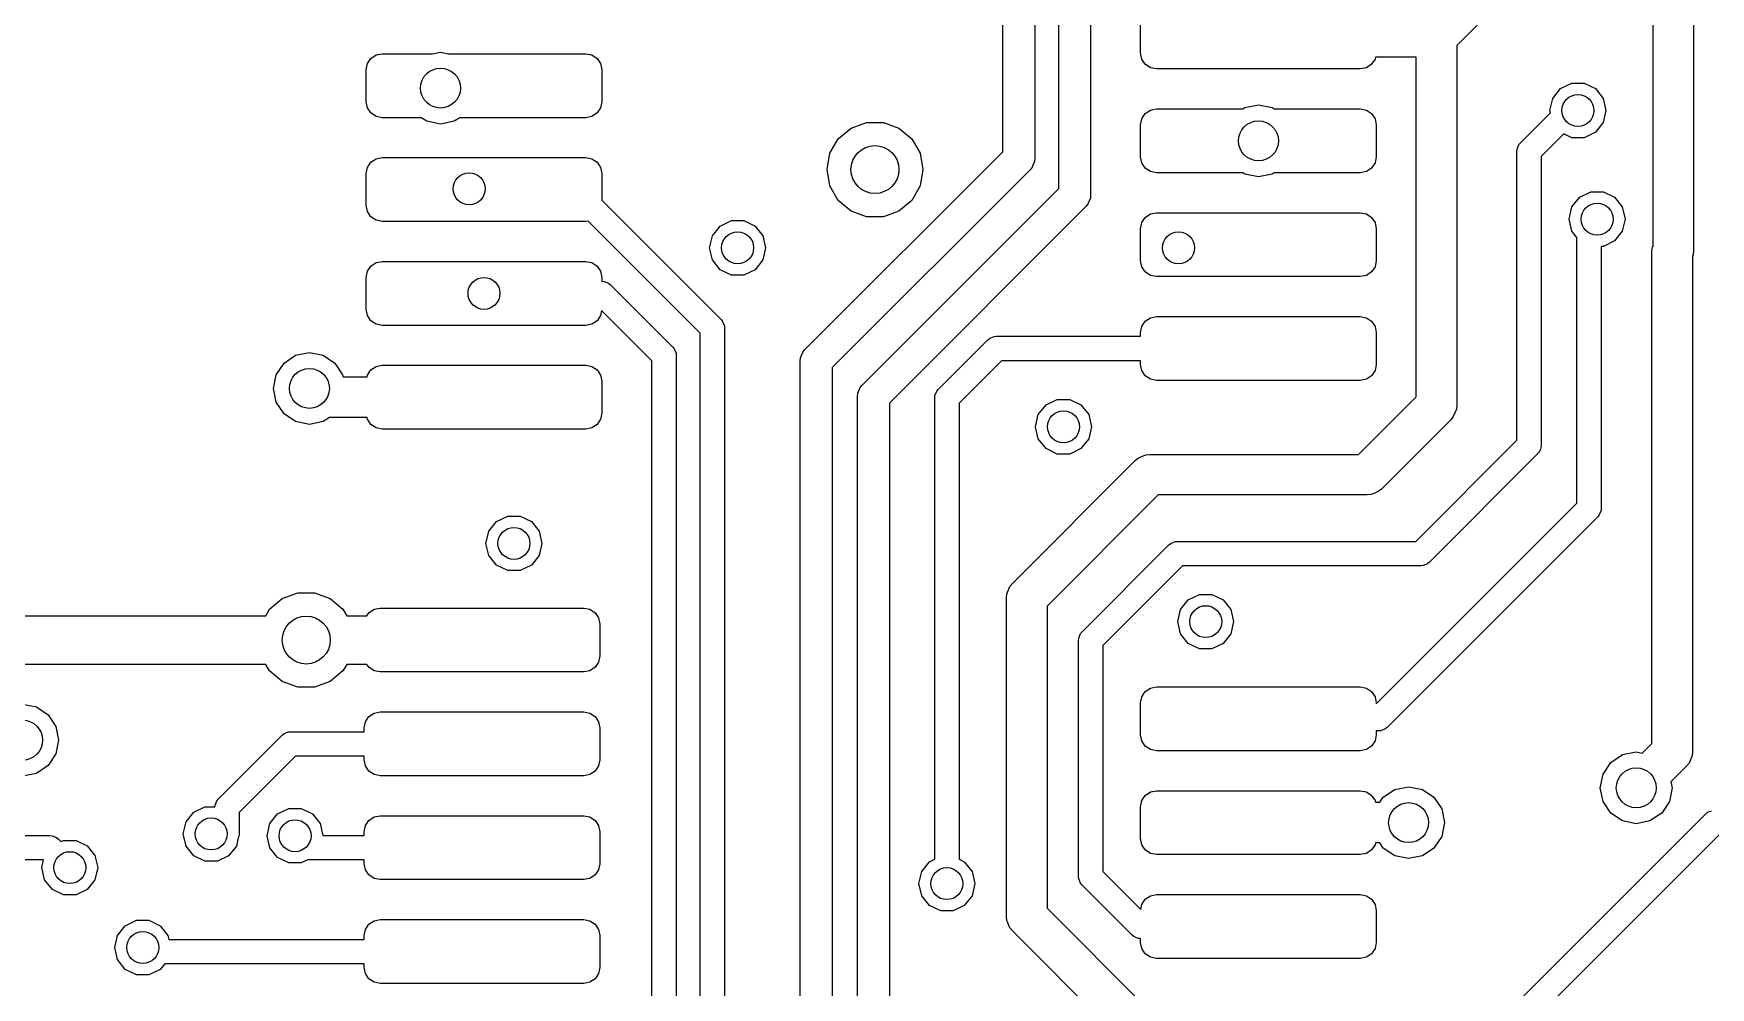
# Model space of a CAD drawing. Extents: x 0.05 to 3.89, y 0.04 to 4.21.
# Drawn here: x 1.5686 to 1.9819, y 1.3917 to 1.6268 of the extents above; entities that cross this region are included whole.
import ezdxf

# ---------------------------------------------------------------- set-up
doc = ezdxf.new("R2010")
doc.units = 0
doc.header["$MEASUREMENT"] = 0
doc.layers.add('BLACK', color=7, linetype='CONTINUOUS')

msp = doc.modelspace()

# ---------------------------------------------------------------- linework, layer by layer
at = {"layer": 'BLACK', "linetype": 'CONTINUOUS'}
for p, q in [((1.80748, 1.59769), (1.80748, 1.67273)), ((1.81535, 1.6711), (1.81535, 1.59606)), ((1.82126, 1.58864), (1.82126, 1.66092)), ((1.82913, 1.65929), (1.82913, 1.58701)), ((1.94241, 1.64698), (1.91934, 1.62391)), ((1.96772, 1.57446), (1.96772, 1.63336)), ((1.97772, 1.63336), (1.97772, 1.57332)), ((1.84144, 1.62205), (1.84144, 1.62992)), ((1.65089, 1.61942), (1.65174, 1.6207)), ((1.65174, 1.6207), (1.65302, 1.62155)), ((1.65302, 1.62155), (1.65453, 1.62185)), ((1.65453, 1.62185), (1.66692, 1.62185)), ((1.66692, 1.62185), (1.6689, 1.62224)), ((1.6689, 1.62224), (1.67088, 1.62185)), ((1.67088, 1.62185), (1.70472, 1.62185)), ((1.70472, 1.62185), (1.70623, 1.62155)), ((1.70623, 1.62155), (1.70751, 1.6207)), ((1.70751, 1.6207), (1.70836, 1.61942)), ((1.84174, 1.62054), (1.84144, 1.62205)), ((1.84259, 1.61926), (1.84174, 1.62054)), ((1.89921, 1.62054), (1.89836, 1.61926)), ((1.8993, 1.62098), (1.89921, 1.62054)), ((1.90934, 1.62098), (1.8993, 1.62098)), ((1.90934, 1.53728), (1.90934, 1.62098)), ((1.91934, 1.62391), (1.91934, 1.53521)), ((1.65059, 1.61791), (1.65089, 1.61942)), ((1.65059, 1.61004), (1.65059, 1.61791)), ((1.70836, 1.61942), (1.70866, 1.61791)), ((1.70866, 1.61791), (1.70866, 1.61004)), ((1.84387, 1.61841), (1.84259, 1.61926)), ((1.84538, 1.61811), (1.84387, 1.61841)), ((1.89557, 1.61811), (1.84538, 1.61811)), ((1.89708, 1.61841), (1.89557, 1.61811)), ((1.89836, 1.61926), (1.89708, 1.61841)), ((1.94301, 1.61086), (1.94492, 1.61326)), ((1.94492, 1.61326), (1.94768, 1.61459)), ((1.94768, 1.61459), (1.95075, 1.61459)), ((1.95075, 1.61459), (1.95351, 1.61326)), ((1.95351, 1.61326), (1.95542, 1.61086)), ((1.65089, 1.60853), (1.65059, 1.61004)), ((1.65174, 1.60726), (1.65089, 1.60853)), ((1.70836, 1.60853), (1.70751, 1.60726)), ((1.70866, 1.61004), (1.70836, 1.60853)), ((1.84259, 1.60711), (1.84387, 1.60797)), ((1.84387, 1.60797), (1.84538, 1.60827)), ((1.84538, 1.60827), (1.86662, 1.60827)), ((1.86662, 1.60827), (1.86709, 1.60858)), ((1.86709, 1.60858), (1.87048, 1.60925)), ((1.87048, 1.60925), (1.87387, 1.60858)), ((1.87387, 1.60858), (1.87433, 1.60827)), ((1.87433, 1.60827), (1.89557, 1.60827)), ((1.89557, 1.60827), (1.89708, 1.60797)), ((1.89708, 1.60797), (1.89836, 1.60711)), ((1.94232, 1.60787), (1.94301, 1.61086)), ((1.94245, 1.60732), (1.94232, 1.60787)), ((1.95542, 1.61086), (1.9561, 1.60787)), ((1.9561, 1.60787), (1.95542, 1.60488)), ((1.65302, 1.6064), (1.65174, 1.60726)), ((1.65453, 1.6061), (1.65302, 1.6064)), ((1.66416, 1.6061), (1.65453, 1.6061)), ((1.66551, 1.6052), (1.66416, 1.6061)), ((1.6689, 1.60453), (1.66551, 1.6052)), ((1.67229, 1.6052), (1.6689, 1.60453)), ((1.67364, 1.6061), (1.67229, 1.6052)), ((1.70472, 1.6061), (1.67364, 1.6061)), ((1.70623, 1.6064), (1.70472, 1.6061)), ((1.70751, 1.60726), (1.70623, 1.6064)), ((1.76694, 1.6009), (1.77008, 1.60354)), ((1.77008, 1.60354), (1.77393, 1.60494)), ((1.77393, 1.60494), (1.77804, 1.60494)), ((1.77804, 1.60494), (1.78189, 1.60354)), ((1.78189, 1.60354), (1.78503, 1.6009)), ((1.84144, 1.60433), (1.84174, 1.60584)), ((1.84144, 1.59646), (1.84144, 1.60433)), ((1.84174, 1.60584), (1.84259, 1.60711)), ((1.89836, 1.60711), (1.89921, 1.60584)), ((1.89921, 1.60584), (1.89951, 1.60433)), ((1.89951, 1.60433), (1.89951, 1.59646)), ((1.93504, 1.59991), (1.94245, 1.60732)), ((1.95542, 1.60488), (1.95351, 1.60249)), ((1.76489, 1.59735), (1.76694, 1.6009)), ((1.78503, 1.6009), (1.78708, 1.59735)), ((1.93422, 1.59837), (1.93466, 1.59945)), ((1.93466, 1.59945), (1.93504, 1.59991)), ((1.94572, 1.6021), (1.94016, 1.59654)), ((1.94768, 1.60116), (1.94572, 1.6021)), ((1.95075, 1.60116), (1.94768, 1.60116)), ((1.95351, 1.60249), (1.95075, 1.60116)), ((1.65174, 1.59511), (1.65302, 1.59596)), ((1.65302, 1.59596), (1.65453, 1.59626)), ((1.65453, 1.59626), (1.70472, 1.59626)), ((1.70472, 1.59626), (1.70623, 1.59596)), ((1.70623, 1.59596), (1.70751, 1.59511)), ((1.75873, 1.54894), (1.80748, 1.59769)), ((1.76417, 1.59331), (1.76489, 1.59735)), ((1.78708, 1.59735), (1.7878, 1.59331)), ((1.81528, 1.59529), (1.8148, 1.59413)), ((1.81535, 1.59606), (1.81528, 1.59529)), ((1.84174, 1.59495), (1.84144, 1.59646)), ((1.89951, 1.59646), (1.89921, 1.59495)), ((1.93416, 1.59779), (1.93422, 1.59837)), ((1.93416, 1.52659), (1.93416, 1.59779)), ((1.94016, 1.59654), (1.94016, 1.52535)), ((1.65059, 1.59232), (1.65089, 1.59383)), ((1.65059, 1.58445), (1.65059, 1.59232)), ((1.65089, 1.59383), (1.65174, 1.59511)), ((1.70751, 1.59511), (1.70836, 1.59383)), ((1.70836, 1.59383), (1.70866, 1.59232)), ((1.70866, 1.59232), (1.70866, 1.58574)), ((1.76489, 1.58927), (1.76417, 1.59331)), ((1.8142, 1.59328), (1.76545, 1.54453)), ((1.7878, 1.59331), (1.78708, 1.58927)), ((1.81469, 1.59388), (1.8142, 1.59328)), ((1.8148, 1.59413), (1.81469, 1.59388)), ((1.84259, 1.59367), (1.84174, 1.59495)), ((1.84387, 1.59282), (1.84259, 1.59367)), ((1.84538, 1.59252), (1.84387, 1.59282)), ((1.86662, 1.59252), (1.84538, 1.59252)), ((1.86709, 1.59221), (1.86662, 1.59252)), ((1.87048, 1.59154), (1.86709, 1.59221)), ((1.87387, 1.59221), (1.87048, 1.59154)), ((1.87433, 1.59252), (1.87387, 1.59221)), ((1.89557, 1.59252), (1.87433, 1.59252)), ((1.89708, 1.59282), (1.89557, 1.59252)), ((1.89836, 1.59367), (1.89708, 1.59282)), ((1.89921, 1.59495), (1.89836, 1.59367)), ((1.76694, 1.58572), (1.76489, 1.58927)), ((1.77281, 1.54019), (1.82126, 1.58864)), ((1.78708, 1.58927), (1.78503, 1.58572)), ((1.82913, 1.58701), (1.82906, 1.58624)), ((1.94964, 1.58649), (1.9524, 1.58782)), ((1.9524, 1.58782), (1.95547, 1.58782)), ((1.95547, 1.58782), (1.95823, 1.58649)), ((1.65089, 1.58294), (1.65059, 1.58445)), ((1.65174, 1.58166), (1.65089, 1.58294)), ((1.70866, 1.58574), (1.73804, 1.55636)), ((1.77008, 1.58308), (1.76694, 1.58572)), ((1.77393, 1.58168), (1.77008, 1.58308)), ((1.78189, 1.58308), (1.77804, 1.58168)), ((1.82798, 1.58422), (1.77953, 1.53577)), ((1.78503, 1.58572), (1.78189, 1.58308)), ((1.82847, 1.58482), (1.82798, 1.58422)), ((1.82855, 1.58502), (1.82847, 1.58482)), ((1.82906, 1.58624), (1.82855, 1.58502)), ((1.94705, 1.5811), (1.94773, 1.58409)), ((1.94773, 1.58409), (1.94964, 1.58649)), ((1.95823, 1.58649), (1.96014, 1.58409)), ((1.96014, 1.58409), (1.96083, 1.5811)), ((1.65302, 1.58081), (1.65174, 1.58166)), ((1.65453, 1.58051), (1.65302, 1.58081)), ((1.70472, 1.58051), (1.65453, 1.58051)), ((1.70529, 1.58062), (1.70472, 1.58051)), ((1.73292, 1.55299), (1.70529, 1.58062)), ((1.73592, 1.57701), (1.73783, 1.5794)), ((1.73783, 1.5794), (1.74059, 1.58073)), ((1.74059, 1.58073), (1.74366, 1.58073)), ((1.74366, 1.58073), (1.74642, 1.5794)), ((1.74642, 1.5794), (1.74833, 1.57701)), ((1.77804, 1.58168), (1.77393, 1.58168)), ((1.84144, 1.57874), (1.84174, 1.58025)), ((1.84144, 1.57087), (1.84144, 1.57874)), ((1.84174, 1.58025), (1.84259, 1.58152)), ((1.84259, 1.58152), (1.84387, 1.58238)), ((1.84387, 1.58238), (1.84538, 1.58268)), ((1.84538, 1.58268), (1.89557, 1.58268)), ((1.89557, 1.58268), (1.89708, 1.58238)), ((1.89708, 1.58238), (1.89836, 1.58152)), ((1.89836, 1.58152), (1.89921, 1.58025)), ((1.89921, 1.58025), (1.89951, 1.57874)), ((1.89951, 1.57874), (1.89951, 1.57087)), ((1.94773, 1.57811), (1.94705, 1.5811)), ((1.96083, 1.5811), (1.96014, 1.57811)), ((1.73524, 1.57402), (1.73592, 1.57701)), ((1.74833, 1.57701), (1.74902, 1.57402)), ((1.94897, 1.57656), (1.94773, 1.57811)), ((1.94897, 1.51109), (1.94897, 1.57656)), ((1.95823, 1.57572), (1.95547, 1.57439)), ((1.96014, 1.57811), (1.95823, 1.57572)), ((1.65174, 1.56952), (1.65302, 1.57037)), ((1.65302, 1.57037), (1.65453, 1.57067)), ((1.65453, 1.57067), (1.70472, 1.57067)), ((1.70472, 1.57067), (1.70623, 1.57037)), ((1.70623, 1.57037), (1.70751, 1.56952)), ((1.73592, 1.57103), (1.73524, 1.57402)), ((1.73783, 1.56863), (1.73592, 1.57103)), ((1.74833, 1.57103), (1.74642, 1.56863)), ((1.74902, 1.57402), (1.74833, 1.57103)), ((1.84174, 1.56936), (1.84144, 1.57087)), ((1.89951, 1.57087), (1.89921, 1.56936)), ((1.95547, 1.57439), (1.95497, 1.57439)), ((1.95497, 1.57439), (1.95497, 1.50984)), ((1.96744, 1.57305), (1.96754, 1.57402)), ((1.96744, 1.45187), (1.96744, 1.57305)), ((1.96754, 1.57402), (1.9676, 1.57417)), ((1.9676, 1.57417), (1.96772, 1.57446)), ((1.97762, 1.57235), (1.97744, 1.57191)), ((1.97744, 1.57191), (1.97744, 1.4498)), ((1.97772, 1.57332), (1.97762, 1.57235)), ((1.65059, 1.56673), (1.65089, 1.56824)), ((1.65059, 1.55886), (1.65059, 1.56673)), ((1.65089, 1.56824), (1.65174, 1.56952)), ((1.70751, 1.56952), (1.70836, 1.56824)), ((1.70836, 1.56824), (1.70866, 1.56673)), ((1.70866, 1.56673), (1.70866, 1.5658)), ((1.74059, 1.5673), (1.73783, 1.56863)), ((1.74366, 1.5673), (1.74059, 1.5673)), ((1.74642, 1.56863), (1.74366, 1.5673)), ((1.84259, 1.56808), (1.84174, 1.56936)), ((1.84387, 1.56723), (1.84259, 1.56808)), ((1.84538, 1.56693), (1.84387, 1.56723)), ((1.89557, 1.56693), (1.84538, 1.56693)), ((1.89708, 1.56723), (1.89557, 1.56693)), ((1.89836, 1.56808), (1.89708, 1.56723)), ((1.89921, 1.56936), (1.89836, 1.56808)), ((1.70866, 1.5658), (1.70925, 1.56574)), ((1.70925, 1.56574), (1.71033, 1.56529)), ((1.71033, 1.56529), (1.71078, 1.56492)), ((1.71078, 1.56492), (1.72614, 1.54956)), ((1.65089, 1.55735), (1.65059, 1.55886)), ((1.70861, 1.5586), (1.70836, 1.55735)), ((1.72102, 1.5462), (1.70861, 1.5586)), ((1.65174, 1.55607), (1.65089, 1.55735)), ((1.65302, 1.55522), (1.65174, 1.55607)), ((1.65453, 1.55492), (1.65302, 1.55522)), ((1.70472, 1.55492), (1.65453, 1.55492)), ((1.70623, 1.55522), (1.70472, 1.55492)), ((1.70751, 1.55607), (1.70623, 1.55522)), ((1.70836, 1.55735), (1.70751, 1.55607)), ((1.73804, 1.55636), (1.73842, 1.5559)), ((1.73842, 1.5559), (1.73886, 1.55482)), ((1.73886, 1.55482), (1.73892, 1.55424)), ((1.73892, 1.55424), (1.73892, 1.34297)), ((1.84144, 1.55315), (1.84174, 1.55466)), ((1.84174, 1.55466), (1.84259, 1.55593)), ((1.84259, 1.55593), (1.84387, 1.55679)), ((1.84387, 1.55679), (1.84538, 1.55709)), ((1.84538, 1.55709), (1.89557, 1.55709)), ((1.89557, 1.55709), (1.89708, 1.55679)), ((1.89708, 1.55679), (1.89836, 1.55593)), ((1.89836, 1.55593), (1.89921, 1.55466)), ((1.89921, 1.55466), (1.89951, 1.55315)), ((1.73292, 1.34173), (1.73292, 1.55299)), ((1.79158, 1.53913), (1.80378, 1.55133)), ((1.80378, 1.55133), (1.80424, 1.55171)), ((1.80424, 1.55171), (1.80456, 1.55184)), ((1.80456, 1.55184), (1.80532, 1.55215)), ((1.80532, 1.55215), (1.80591, 1.55221)), ((1.80591, 1.55221), (1.84144, 1.55221)), ((1.84144, 1.55221), (1.84144, 1.55315)), ((1.89951, 1.55315), (1.89951, 1.54528)), ((1.62843, 1.54276), (1.63035, 1.54563)), ((1.63035, 1.54563), (1.63322, 1.54755)), ((1.63322, 1.54755), (1.63661, 1.54823)), ((1.63661, 1.54823), (1.64, 1.54755)), ((1.64, 1.54755), (1.64288, 1.54563)), ((1.64288, 1.54563), (1.6448, 1.54276)), ((1.72102, 1.34091), (1.72102, 1.5462)), ((1.72614, 1.54956), (1.72651, 1.54911)), ((1.72651, 1.54911), (1.72696, 1.54803)), ((1.72696, 1.54803), (1.72702, 1.54744)), ((1.72702, 1.54744), (1.72702, 1.33967)), ((1.75757, 1.54616), (1.75765, 1.54693)), ((1.75757, 1.32815), (1.75757, 1.54616)), ((1.75765, 1.54693), (1.75824, 1.54834)), ((1.75824, 1.54834), (1.75873, 1.54894)), ((1.80715, 1.54621), (1.7967, 1.53577)), ((1.84144, 1.54621), (1.80715, 1.54621)), ((1.84144, 1.54528), (1.84144, 1.54621)), ((1.62776, 1.53937), (1.62843, 1.54276)), ((1.6448, 1.54276), (1.64491, 1.5422)), ((1.64491, 1.5422), (1.6508, 1.5422)), ((1.6508, 1.5422), (1.65089, 1.54265)), ((1.65089, 1.54265), (1.65174, 1.54393)), ((1.65174, 1.54393), (1.65302, 1.54478)), ((1.65302, 1.54478), (1.65453, 1.54508)), ((1.65453, 1.54508), (1.70472, 1.54508)), ((1.70472, 1.54508), (1.70623, 1.54478)), ((1.70623, 1.54478), (1.70751, 1.54393)), ((1.70751, 1.54393), (1.70836, 1.54265)), ((1.70836, 1.54265), (1.70866, 1.54114)), ((1.76545, 1.54453), (1.76545, 1.32652)), ((1.84174, 1.54377), (1.84144, 1.54528)), ((1.84259, 1.54249), (1.84174, 1.54377)), ((1.84387, 1.54164), (1.84259, 1.54249)), ((1.84538, 1.54134), (1.84387, 1.54164)), ((1.89708, 1.54164), (1.89557, 1.54134)), ((1.89836, 1.54249), (1.89708, 1.54164)), ((1.89921, 1.54377), (1.89836, 1.54249)), ((1.89951, 1.54528), (1.89921, 1.54377)), ((1.62843, 1.53598), (1.62776, 1.53937)), ((1.70866, 1.54114), (1.70866, 1.53327)), ((1.77165, 1.5374), (1.77173, 1.53817)), ((1.77165, 1.30386), (1.77165, 1.5374)), ((1.77173, 1.53817), (1.77232, 1.53959)), ((1.77232, 1.53959), (1.77281, 1.54019)), ((1.7907, 1.53701), (1.79076, 1.53759)), ((1.79076, 1.53759), (1.79121, 1.53867)), ((1.79121, 1.53867), (1.79158, 1.53913)), ((1.89557, 1.54134), (1.84538, 1.54134)), ((1.89517, 1.52311), (1.90934, 1.53728)), ((1.63035, 1.53311), (1.62843, 1.53598)), ((1.70866, 1.53327), (1.70836, 1.53176)), ((1.77953, 1.53577), (1.77953, 1.30119)), ((1.7907, 1.42333), (1.7907, 1.53701)), ((1.7967, 1.53577), (1.7967, 1.42333)), ((1.81623, 1.53291), (1.81815, 1.53531)), ((1.81815, 1.53531), (1.82091, 1.53664)), ((1.82091, 1.53664), (1.82397, 1.53664)), ((1.82397, 1.53664), (1.82674, 1.53531)), ((1.82674, 1.53531), (1.82865, 1.53291)), ((1.91925, 1.53423), (1.9185, 1.53243)), ((1.91934, 1.53521), (1.91925, 1.53423)), ((1.91925, 1.53423), (1.91925, 1.53423)), ((1.63322, 1.53119), (1.63035, 1.53311)), ((1.63661, 1.53051), (1.63322, 1.53119)), ((1.64, 1.53119), (1.63661, 1.53051)), ((1.64153, 1.5322), (1.64, 1.53119)), ((1.6508, 1.5322), (1.64153, 1.5322)), ((1.65089, 1.53176), (1.6508, 1.5322)), ((1.65174, 1.53048), (1.65089, 1.53176)), ((1.65302, 1.52963), (1.65174, 1.53048)), ((1.65453, 1.52933), (1.65302, 1.52963)), ((1.70472, 1.52933), (1.65453, 1.52933)), ((1.70623, 1.52963), (1.70472, 1.52933)), ((1.70751, 1.53048), (1.70623, 1.52963)), ((1.70836, 1.53176), (1.70751, 1.53048)), ((1.81555, 1.52992), (1.81623, 1.53291)), ((1.81623, 1.52693), (1.81555, 1.52992)), ((1.82865, 1.53291), (1.82933, 1.52992)), ((1.82933, 1.52992), (1.82865, 1.52693)), ((1.91788, 1.53167), (1.90078, 1.51457)), ((1.9185, 1.53243), (1.91788, 1.53167)), ((1.81815, 1.52453), (1.81623, 1.52693)), ((1.82865, 1.52693), (1.82674, 1.52453)), ((1.90924, 1.50167), (1.93416, 1.52659)), ((1.94016, 1.52535), (1.9401, 1.52476)), ((1.80985, 1.49133), (1.84017, 1.52165)), ((1.82091, 1.5232), (1.81815, 1.52453)), ((1.82397, 1.5232), (1.82091, 1.5232)), ((1.82674, 1.52453), (1.82397, 1.5232)), ((1.84017, 1.52165), (1.84092, 1.52227)), ((1.84092, 1.52227), (1.84273, 1.52301)), ((1.84092, 1.52227), (1.84092, 1.52227)), ((1.84273, 1.52301), (1.8437, 1.52311)), ((1.8437, 1.52311), (1.89517, 1.52311)), ((1.93928, 1.52323), (1.9126, 1.49655)), ((1.93965, 1.52368), (1.93928, 1.52323)), ((1.93995, 1.5244), (1.93965, 1.52368)), ((1.9401, 1.52476), (1.93995, 1.5244)), ((1.84577, 1.51311), (1.81839, 1.48572)), ((1.89724, 1.51311), (1.84577, 1.51311)), ((1.89822, 1.51321), (1.89724, 1.51311)), ((1.89933, 1.51367), (1.89822, 1.51321)), ((1.89822, 1.51321), (1.89822, 1.51321)), ((1.90002, 1.51395), (1.89933, 1.51367)), ((1.90078, 1.51457), (1.90002, 1.51395)), ((1.90002, 1.51395), (1.90002, 1.51395)), ((1.89951, 1.46163), (1.94897, 1.51109)), ((1.95491, 1.50926), (1.95446, 1.50818)), ((1.95497, 1.50984), (1.95491, 1.50926)), ((1.6808, 1.50417), (1.68271, 1.50657)), ((1.68271, 1.50657), (1.68547, 1.5079)), ((1.68547, 1.5079), (1.68854, 1.5079)), ((1.68854, 1.5079), (1.6913, 1.50657)), ((1.6913, 1.50657), (1.69322, 1.50417)), ((1.95409, 1.50772), (1.90219, 1.45583)), ((1.95446, 1.50818), (1.95409, 1.50772)), ((1.68012, 1.50118), (1.6808, 1.50417)), ((1.6808, 1.49819), (1.68012, 1.50118)), ((1.69322, 1.50417), (1.6939, 1.50118)), ((1.6939, 1.50118), (1.69322, 1.49819)), ((1.82701, 1.47939), (1.84841, 1.50079)), ((1.84841, 1.50079), (1.84886, 1.50116)), ((1.84886, 1.50116), (1.84922, 1.50131)), ((1.84922, 1.50131), (1.84994, 1.50161)), ((1.84994, 1.50161), (1.85053, 1.50167)), ((1.85053, 1.50167), (1.90924, 1.50167)), ((1.68271, 1.49579), (1.6808, 1.49819)), ((1.69322, 1.49819), (1.6913, 1.49579)), ((1.91215, 1.49617), (1.91107, 1.49573)), ((1.9126, 1.49655), (1.91215, 1.49617)), ((1.68547, 1.49446), (1.68271, 1.49579)), ((1.68854, 1.49446), (1.68547, 1.49446)), ((1.6913, 1.49579), (1.68854, 1.49446)), ((1.85177, 1.49567), (1.83213, 1.47603)), ((1.91048, 1.49567), (1.85177, 1.49567)), ((1.91107, 1.49573), (1.91048, 1.49567)), ((1.62992, 1.48759), (1.63378, 1.48899)), ((1.63378, 1.48899), (1.63788, 1.48899)), ((1.63788, 1.48899), (1.64173, 1.48759)), ((1.80839, 1.4878), (1.80848, 1.48877)), ((1.80839, 1.40923), (1.80839, 1.4878)), ((1.80848, 1.48877), (1.80863, 1.48914)), ((1.80863, 1.48914), (1.80889, 1.48976)), ((1.80889, 1.48976), (1.80923, 1.49057)), ((1.80923, 1.49057), (1.80985, 1.49133)), ((1.80923, 1.49057), (1.80923, 1.49057)), ((1.85318, 1.48728), (1.85595, 1.48861)), ((1.85595, 1.48861), (1.85901, 1.48861)), ((1.85901, 1.48861), (1.86178, 1.48728)), ((1.62586, 1.48336), (1.62678, 1.48495)), ((1.62678, 1.48495), (1.62992, 1.48759)), ((1.64173, 1.48759), (1.64487, 1.48495)), ((1.64487, 1.48495), (1.64579, 1.48336)), ((1.65077, 1.48336), (1.65125, 1.48408)), ((1.65125, 1.48408), (1.65253, 1.48494)), ((1.65253, 1.48494), (1.65404, 1.48524)), ((1.65404, 1.48524), (1.70423, 1.48524)), ((1.70423, 1.48524), (1.70574, 1.48494)), ((1.70574, 1.48494), (1.70702, 1.48408)), ((1.70702, 1.48408), (1.70787, 1.48281)), ((1.81839, 1.48572), (1.81839, 1.4113)), ((1.85059, 1.48189), (1.85127, 1.48488)), ((1.85127, 1.48488), (1.85318, 1.48728)), ((1.86178, 1.48728), (1.86369, 1.48488)), ((1.86369, 1.48488), (1.86437, 1.48189)), ((1.5139, 1.48336), (1.62586, 1.48336)), ((1.64579, 1.48336), (1.65077, 1.48336)), ((1.70787, 1.48281), (1.70817, 1.4813)), ((1.70817, 1.4813), (1.70817, 1.47343)), ((1.85127, 1.4789), (1.85059, 1.48189)), ((1.86437, 1.48189), (1.86369, 1.4789)), ((1.82613, 1.47727), (1.82619, 1.47786)), ((1.82613, 1.41907), (1.82613, 1.47727)), ((1.82619, 1.47786), (1.82664, 1.47894)), ((1.82664, 1.47894), (1.82701, 1.47939)), ((1.83213, 1.47603), (1.83213, 1.42031)), ((1.85318, 1.4765), (1.85127, 1.4789)), ((1.85595, 1.47517), (1.85318, 1.4765)), ((1.86178, 1.4765), (1.85901, 1.47517)), ((1.86369, 1.4789), (1.86178, 1.4765)), ((1.62586, 1.47136), (1.5139, 1.47136)), ((1.62678, 1.46977), (1.62586, 1.47136)), ((1.64579, 1.47136), (1.64487, 1.46977)), ((1.65077, 1.47136), (1.64579, 1.47136)), ((1.65125, 1.47064), (1.65077, 1.47136)), ((1.70787, 1.47192), (1.70702, 1.47064)), ((1.70817, 1.47343), (1.70787, 1.47192)), ((1.85901, 1.47517), (1.85595, 1.47517)), ((1.62992, 1.46713), (1.62678, 1.46977)), ((1.63378, 1.46573), (1.62992, 1.46713)), ((1.64173, 1.46713), (1.63788, 1.46573)), ((1.64487, 1.46977), (1.64173, 1.46713)), ((1.65253, 1.46979), (1.65125, 1.47064)), ((1.65404, 1.46949), (1.65253, 1.46979)), ((1.70423, 1.46949), (1.65404, 1.46949)), ((1.70574, 1.46979), (1.70423, 1.46949)), ((1.70702, 1.47064), (1.70574, 1.46979)), ((1.63788, 1.46573), (1.63378, 1.46573)), ((1.84144, 1.46188), (1.84174, 1.46339)), ((1.84174, 1.46339), (1.84259, 1.46467)), ((1.84259, 1.46467), (1.84387, 1.46552)), ((1.84387, 1.46552), (1.84538, 1.46582)), ((1.84538, 1.46582), (1.89557, 1.46582)), ((1.89557, 1.46582), (1.89708, 1.46552)), ((1.89708, 1.46552), (1.89836, 1.46467)), ((1.89836, 1.46467), (1.89921, 1.46339)), ((1.89921, 1.46339), (1.89951, 1.46188)), ((1.56594, 1.46154), (1.56933, 1.46086)), ((1.56933, 1.46086), (1.57221, 1.45894)), ((1.57221, 1.45894), (1.57413, 1.45607)), ((1.65125, 1.45849), (1.65253, 1.45935)), ((1.65253, 1.45935), (1.65404, 1.45965)), ((1.65404, 1.45965), (1.70423, 1.45965)), ((1.70423, 1.45965), (1.70574, 1.45935)), ((1.70574, 1.45935), (1.70702, 1.45849)), ((1.84144, 1.45401), (1.84144, 1.46188)), ((1.89951, 1.46188), (1.89951, 1.46163)), ((1.57413, 1.45607), (1.5748, 1.45268)), ((1.63077, 1.45446), (1.63139, 1.45471)), ((1.63139, 1.45471), (1.63198, 1.45477)), ((1.63198, 1.45477), (1.6501, 1.45477)), ((1.6501, 1.45571), (1.6504, 1.45722)), ((1.6501, 1.45477), (1.6501, 1.45571)), ((1.6504, 1.45722), (1.65125, 1.45849)), ((1.70702, 1.45849), (1.70787, 1.45722)), ((1.70787, 1.45722), (1.70817, 1.45571)), ((1.70817, 1.45571), (1.70817, 1.44783)), ((1.90007, 1.45495), (1.89951, 1.45495)), ((1.89951, 1.45495), (1.89951, 1.45401)), ((1.90066, 1.455), (1.90007, 1.45495)), ((1.90174, 1.45545), (1.90066, 1.455)), ((1.90219, 1.45583), (1.90174, 1.45545)), ((1.5748, 1.45268), (1.57413, 1.44929)), ((1.61417, 1.43821), (1.62986, 1.45389)), ((1.62986, 1.45389), (1.63031, 1.45427)), ((1.63031, 1.45427), (1.63077, 1.45446)), ((1.84174, 1.4525), (1.84144, 1.45401)), ((1.84259, 1.45123), (1.84174, 1.4525)), ((1.84387, 1.45037), (1.84259, 1.45123)), ((1.89836, 1.45123), (1.89708, 1.45037)), ((1.89921, 1.4525), (1.89836, 1.45123)), ((1.89951, 1.45401), (1.89921, 1.4525)), ((1.96507, 1.44951), (1.96744, 1.45187)), ((1.57221, 1.44641), (1.56933, 1.44449)), ((1.57413, 1.44929), (1.57221, 1.44641)), ((1.63322, 1.44877), (1.61929, 1.43484)), ((1.6501, 1.44877), (1.63322, 1.44877)), ((1.6501, 1.44783), (1.6501, 1.44877)), ((1.6504, 1.44633), (1.6501, 1.44783)), ((1.70817, 1.44783), (1.70787, 1.44633)), ((1.84538, 1.45007), (1.84387, 1.45037)), ((1.89557, 1.45007), (1.84538, 1.45007)), ((1.89708, 1.45037), (1.89557, 1.45007)), ((1.9554, 1.44433), (1.95732, 1.44721)), ((1.95732, 1.44721), (1.96019, 1.44913)), ((1.96019, 1.44913), (1.96358, 1.4498)), ((1.96358, 1.4498), (1.96507, 1.44951)), ((1.9766, 1.44703), (1.97598, 1.44627)), ((1.97726, 1.44862), (1.9766, 1.44703)), ((1.9766, 1.44703), (1.9766, 1.44703)), ((1.97734, 1.44883), (1.97726, 1.44862)), ((1.97744, 1.4498), (1.97734, 1.44883)), ((1.97734, 1.44883), (1.97734, 1.44883)), ((1.56933, 1.44449), (1.56594, 1.44382)), ((1.65125, 1.44505), (1.6504, 1.44633)), ((1.65253, 1.4442), (1.65125, 1.44505)), ((1.65404, 1.4439), (1.65253, 1.4442)), ((1.70423, 1.4439), (1.65404, 1.4439)), ((1.70574, 1.4442), (1.70423, 1.4439)), ((1.70702, 1.44505), (1.70574, 1.4442)), ((1.70787, 1.44633), (1.70702, 1.44505)), ((1.95472, 1.44094), (1.9554, 1.44433)), ((1.97598, 1.44627), (1.97214, 1.44244)), ((1.97214, 1.44244), (1.97244, 1.44094)), ((1.6138, 1.43775), (1.61417, 1.43821)), ((1.84174, 1.4378), (1.84259, 1.43908)), ((1.84259, 1.43908), (1.84387, 1.43993)), ((1.84387, 1.43993), (1.84538, 1.44023)), ((1.84538, 1.44023), (1.89557, 1.44023)), ((1.89557, 1.44023), (1.89708, 1.43993)), ((1.89708, 1.43993), (1.89836, 1.43908)), ((1.89836, 1.43908), (1.89921, 1.4378)), ((1.90037, 1.43736), (1.90122, 1.43862)), ((1.90122, 1.43862), (1.90409, 1.44054)), ((1.90409, 1.44054), (1.90748, 1.44121)), ((1.90748, 1.44121), (1.91087, 1.44054)), ((1.91087, 1.44054), (1.91374, 1.43862)), ((1.91374, 1.43862), (1.91566, 1.43575)), ((1.9554, 1.43755), (1.95472, 1.44094)), ((1.97244, 1.44094), (1.97177, 1.43755)), ((1.6062, 1.43254), (1.60811, 1.43494)), ((1.60811, 1.43494), (1.61087, 1.43627)), ((1.61087, 1.43627), (1.61331, 1.43627)), ((1.61331, 1.43627), (1.61335, 1.43667)), ((1.61335, 1.43667), (1.6138, 1.43775)), ((1.61929, 1.43484), (1.61929, 1.42957)), ((1.62686, 1.43212), (1.62878, 1.43452)), ((1.62878, 1.43452), (1.63154, 1.43585)), ((1.63154, 1.43585), (1.6346, 1.43585)), ((1.6346, 1.43585), (1.63737, 1.43452)), ((1.63737, 1.43452), (1.63928, 1.43212)), ((1.65253, 1.43376), (1.65404, 1.43406)), ((1.65404, 1.43406), (1.70423, 1.43406)), ((1.70423, 1.43406), (1.70574, 1.43376)), ((1.84144, 1.43629), (1.84174, 1.4378)), ((1.84144, 1.42842), (1.84144, 1.43629)), ((1.89921, 1.4378), (1.8993, 1.43736)), ((1.8993, 1.43736), (1.90037, 1.43736)), ((1.90624, 1.36009), (1.98063, 1.43448)), ((1.91566, 1.43575), (1.91634, 1.43236)), ((1.95732, 1.43468), (1.9554, 1.43755)), ((1.96019, 1.43276), (1.95732, 1.43468)), ((1.96985, 1.43468), (1.96697, 1.43276)), ((1.97177, 1.43755), (1.96985, 1.43468)), ((1.98063, 1.43448), (1.98108, 1.43485)), ((1.98108, 1.43485), (1.9814, 1.43498)), ((1.9814, 1.43498), (1.98216, 1.4353)), ((1.60552, 1.42956), (1.6062, 1.43254)), ((1.62618, 1.42913), (1.62686, 1.43212)), ((1.63928, 1.43212), (1.63995, 1.42918)), ((1.6501, 1.43012), (1.6504, 1.43162)), ((1.6501, 1.42918), (1.6501, 1.43012)), ((1.6504, 1.43162), (1.65125, 1.4329)), ((1.65125, 1.4329), (1.65253, 1.43376)), ((1.70574, 1.43376), (1.70702, 1.4329)), ((1.70702, 1.4329), (1.70787, 1.43162)), ((1.70787, 1.43162), (1.70817, 1.43012)), ((1.70817, 1.43012), (1.70817, 1.42224)), ((1.91634, 1.43236), (1.91566, 1.42897)), ((1.96358, 1.43209), (1.96019, 1.43276)), ((1.96697, 1.43276), (1.96358, 1.43209)), ((1.48278, 1.42918), (1.57264, 1.42918)), ((1.57264, 1.42918), (1.57322, 1.42912)), ((1.57322, 1.42912), (1.5743, 1.42868)), ((1.5743, 1.42868), (1.57476, 1.4283)), ((1.57476, 1.4283), (1.57539, 1.42767)), ((1.57539, 1.42767), (1.57603, 1.42798)), ((1.57603, 1.42798), (1.57909, 1.42798)), ((1.57909, 1.42798), (1.58185, 1.42665)), ((1.58185, 1.42665), (1.58377, 1.42425)), ((1.6062, 1.42657), (1.60552, 1.42956)), ((1.60811, 1.42417), (1.6062, 1.42657)), ((1.61861, 1.42657), (1.6167, 1.42417)), ((1.61907, 1.42858), (1.61861, 1.42657)), ((1.61923, 1.42897), (1.61907, 1.42858)), ((1.61929, 1.42952), (1.61923, 1.42897)), ((1.61929, 1.42957), (1.6193, 1.42956)), ((1.6193, 1.42956), (1.61929, 1.42952)), ((1.62686, 1.42614), (1.62618, 1.42913)), ((1.62878, 1.42375), (1.62686, 1.42614)), ((1.63995, 1.42918), (1.6501, 1.42918)), ((1.84174, 1.42691), (1.84144, 1.42842)), ((1.84259, 1.42564), (1.84174, 1.42691)), ((1.89921, 1.42691), (1.89836, 1.42564)), ((1.8993, 1.42736), (1.89921, 1.42691)), ((1.90037, 1.42736), (1.8993, 1.42736)), ((1.90122, 1.42609), (1.90037, 1.42736)), ((1.90409, 1.42417), (1.90122, 1.42609)), ((1.98399, 1.42936), (1.9096, 1.35497)), ((1.91374, 1.42609), (1.91087, 1.42417)), ((1.91566, 1.42897), (1.91374, 1.42609)), ((1.57111, 1.42318), (1.48278, 1.42318)), ((1.57067, 1.42126), (1.57111, 1.42318)), ((1.58377, 1.42425), (1.58445, 1.42126)), ((1.61087, 1.42284), (1.60811, 1.42417)), ((1.61394, 1.42284), (1.61087, 1.42284)), ((1.6167, 1.42417), (1.61394, 1.42284)), ((1.63154, 1.42242), (1.62878, 1.42375)), ((1.6346, 1.42242), (1.63154, 1.42242)), ((1.63619, 1.42318), (1.6346, 1.42242)), ((1.6501, 1.42318), (1.63619, 1.42318)), ((1.6501, 1.42224), (1.6501, 1.42318)), ((1.6504, 1.42074), (1.6501, 1.42224)), ((1.70817, 1.42224), (1.70787, 1.42074)), ((1.78749, 1.42031), (1.78941, 1.42271)), ((1.78941, 1.42271), (1.7907, 1.42333)), ((1.7967, 1.42333), (1.798, 1.42271)), ((1.798, 1.42271), (1.79991, 1.42031)), ((1.84387, 1.42478), (1.84259, 1.42564)), ((1.84538, 1.42448), (1.84387, 1.42478)), ((1.89557, 1.42448), (1.84538, 1.42448)), ((1.89708, 1.42478), (1.89557, 1.42448)), ((1.89836, 1.42564), (1.89708, 1.42478)), ((1.90748, 1.4235), (1.90409, 1.42417)), ((1.91087, 1.42417), (1.90748, 1.4235)), ((1.57135, 1.41827), (1.57067, 1.42126)), ((1.57326, 1.41587), (1.57135, 1.41827)), ((1.58377, 1.41827), (1.58185, 1.41587)), ((1.58445, 1.42126), (1.58377, 1.41827)), ((1.65125, 1.41946), (1.6504, 1.42074)), ((1.65253, 1.41861), (1.65125, 1.41946)), ((1.65404, 1.41831), (1.65253, 1.41861)), ((1.70423, 1.41831), (1.65404, 1.41831)), ((1.70574, 1.41861), (1.70423, 1.41831)), ((1.70702, 1.41946), (1.70574, 1.41861)), ((1.70787, 1.42074), (1.70702, 1.41946)), ((1.78681, 1.41732), (1.78749, 1.42031)), ((1.79991, 1.42031), (1.80059, 1.41732)), ((1.82619, 1.41849), (1.82613, 1.41907)), ((1.82664, 1.4174), (1.82619, 1.41849)), ((1.83213, 1.42031), (1.84149, 1.41096)), ((1.57603, 1.41454), (1.57326, 1.41587)), ((1.57909, 1.41454), (1.57603, 1.41454)), ((1.58185, 1.41587), (1.57909, 1.41454)), ((1.78749, 1.41433), (1.78681, 1.41732)), ((1.78941, 1.41194), (1.78749, 1.41433)), ((1.79991, 1.41433), (1.798, 1.41194)), ((1.80059, 1.41732), (1.79991, 1.41433)), ((1.82701, 1.41695), (1.82664, 1.4174)), ((1.83932, 1.40464), (1.82701, 1.41695)), ((1.84174, 1.41221), (1.84259, 1.41349)), ((1.84259, 1.41349), (1.84387, 1.41434)), ((1.84387, 1.41434), (1.84538, 1.41464)), ((1.84538, 1.41464), (1.89557, 1.41464)), ((1.89557, 1.41464), (1.89708, 1.41434)), ((1.89708, 1.41434), (1.89836, 1.41349)), ((1.89836, 1.41349), (1.89921, 1.41221)), ((1.79217, 1.41061), (1.78941, 1.41194)), ((1.79523, 1.41061), (1.79217, 1.41061)), ((1.798, 1.41194), (1.79523, 1.41061)), ((1.80848, 1.40825), (1.80839, 1.40923)), ((1.81839, 1.4113), (1.84227, 1.38741)), ((1.84149, 1.41096), (1.84174, 1.41221)), ((1.89921, 1.41221), (1.89951, 1.4107)), ((1.89951, 1.4107), (1.89951, 1.40283)), ((1.58933, 1.40456), (1.59124, 1.40696)), ((1.59124, 1.40696), (1.594, 1.40829)), ((1.594, 1.40829), (1.59707, 1.40829)), ((1.59707, 1.40829), (1.59983, 1.40696)), ((1.59983, 1.40696), (1.60174, 1.40456)), ((1.6501, 1.40453), (1.6504, 1.40603)), ((1.6504, 1.40603), (1.65125, 1.40731)), ((1.65125, 1.40731), (1.65253, 1.40816)), ((1.65253, 1.40816), (1.65404, 1.40846)), ((1.65404, 1.40846), (1.70423, 1.40846)), ((1.70423, 1.40846), (1.70574, 1.40816)), ((1.70574, 1.40816), (1.70702, 1.40731)), ((1.70702, 1.40731), (1.70787, 1.40603)), ((1.70787, 1.40603), (1.70817, 1.40453)), ((1.80856, 1.40805), (1.80848, 1.40825)), ((1.80848, 1.40825), (1.80848, 1.40825)), ((1.80923, 1.40645), (1.80856, 1.40805)), ((1.80985, 1.40569), (1.80923, 1.40645)), ((1.80923, 1.40645), (1.80923, 1.40645)), ((1.8379, 1.37764), (1.80985, 1.40569)), ((1.58865, 1.40157), (1.58933, 1.40456)), ((1.58933, 1.39859), (1.58865, 1.40157)), ((1.60174, 1.40456), (1.60197, 1.40359)), ((1.60197, 1.40359), (1.6501, 1.40359)), ((1.6501, 1.40359), (1.6501, 1.40453)), ((1.70817, 1.40453), (1.70817, 1.39665)), ((1.83977, 1.40427), (1.83932, 1.40464)), ((1.84009, 1.40414), (1.83977, 1.40427)), ((1.84085, 1.40382), (1.84009, 1.40414)), ((1.84144, 1.40377), (1.84085, 1.40382)), ((1.84144, 1.40283), (1.84144, 1.40377)), ((1.84174, 1.40132), (1.84144, 1.40283)), ((1.84259, 1.40004), (1.84174, 1.40132)), ((1.89921, 1.40132), (1.89836, 1.40004)), ((1.89951, 1.40283), (1.89921, 1.40132)), ((1.59124, 1.39619), (1.58933, 1.39859)), ((1.60095, 1.39759), (1.59983, 1.39619)), ((1.6501, 1.39759), (1.60095, 1.39759)), ((1.6501, 1.39665), (1.6501, 1.39759)), ((1.84387, 1.39919), (1.84259, 1.40004)), ((1.84538, 1.39889), (1.84387, 1.39919)), ((1.89557, 1.39889), (1.84538, 1.39889)), ((1.89708, 1.39919), (1.89557, 1.39889)), ((1.89836, 1.40004), (1.89708, 1.39919)), ((1.594, 1.39486), (1.59124, 1.39619)), ((1.59707, 1.39486), (1.594, 1.39486)), ((1.59983, 1.39619), (1.59707, 1.39486)), ((1.6504, 1.39515), (1.6501, 1.39665)), ((1.65125, 1.39387), (1.6504, 1.39515)), ((1.65253, 1.39302), (1.65125, 1.39387)), ((1.65404, 1.39272), (1.65253, 1.39302)), ((1.70423, 1.39272), (1.65404, 1.39272)), ((1.70574, 1.39302), (1.70423, 1.39272)), ((1.70702, 1.39387), (1.70574, 1.39302)), ((1.70787, 1.39515), (1.70702, 1.39387)), ((1.70817, 1.39665), (1.70787, 1.39515))]:
    msp.add_line(p, q, dxfattribs=at)
at = {"layer": 'BLACK'}
for centre, radius in [((1.6689, 1.61339), 0.00492), ((1.94921, 1.60787), 0.00394), ((1.87048, 1.60039), 0.00492), ((1.77598, 1.59331), 0.00591), ((1.67598, 1.58858), 0.00394), ((1.95394, 1.5811), 0.00394), ((1.74213, 1.57402), 0.00394), ((1.85079, 1.57402), 0.00394), ((1.67963, 1.5628), 0.00394), ((1.63661, 1.53937), 0.00492), ((1.82244, 1.52992), 0.00394), ((1.68701, 1.50118), 0.00394), ((1.85748, 1.48189), 0.00394), ((1.63583, 1.47736), 0.00591), ((1.56594, 1.45268), 0.00492), ((1.96358, 1.44094), 0.00492), ((1.90748, 1.43236), 0.00492), ((1.61241, 1.42956), 0.00394), ((1.63307, 1.42913), 0.00394), ((1.57756, 1.42126), 0.00394), ((1.7937, 1.41732), 0.00394), ((1.59554, 1.40157), 0.00394)]:
    msp.add_circle(centre, radius, dxfattribs=at)

doc.saveas('drawing.dxf')
